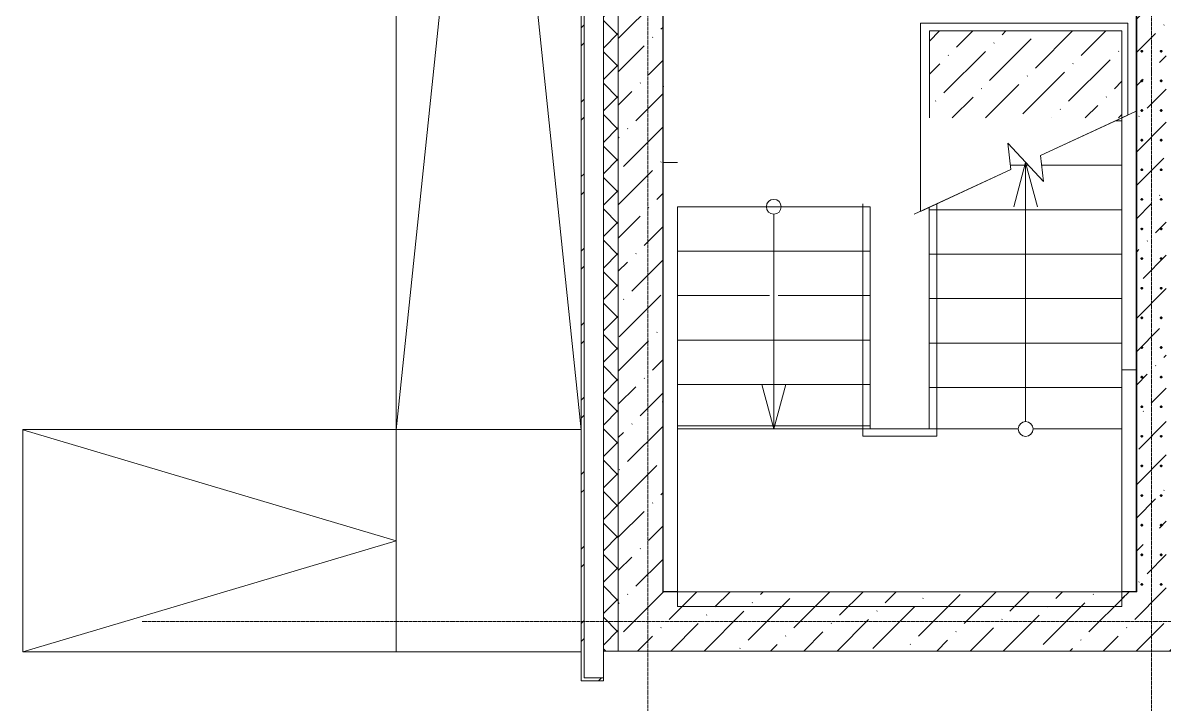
# Model space of a CAD drawing. Header units: metres. Extents: x -93142 to 227756, y -64772 to 286334.
# Drawn here: x 28443 to 36148, y -57344 to -52744 of the extents above; entities that cross this region are included whole.
import ezdxf

# ---------------------------------------------------------------- set-up
doc = ezdxf.new("R2010")
doc.units = ezdxf.units.M
doc.linetypes.add('ADSK_Линия сетки', pattern=[21, 12, -3, 3, -3])
doc.layers.add('A-DETL', color=7, linetype='Continuous', lineweight=5, true_color=0x00a600)
for name, color, linetype, lineweight in [('A-DETL-THIN', 7, 'Continuous', 5), ('A-FLOR', 7, 'Continuous', 5), ('A-FLOR-PATT', 7, 'Continuous', 25), ('A-WALL', 7, 'Continuous', 5), ('A-WALL-PATT', 7, 'Continuous', 18), ('I-WALL', 7, 'Continuous', 5), ('S-COLS', 7, 'Continuous', 5), ('S-GRID', 7, 'Continuous', 9), ('S-RBAR', 7, 'Continuous', 5)]:
    doc.layers.add(name, color=color, linetype=linetype, lineweight=lineweight)
pattern_1 = [(45, (0, 0), (84.19025, 308.69666), [396.875, -79.375, 3.353, -76.022])]
pattern_2 = [(0, (0, 0), (812.8, 203.2), [33.528, -576.072, 33.528, -576.072, -3251.2]), (0, (0, 0), (812.8, 203.2), [-1219.2, 33.528, -1185.672, 33.528, -576.072, -1422.4]), (0, (0, 0), (812.8, 203.2), [-3048, 33.528, -372.872, 33.528, -982.472]), (120, (304.8, 101.6), (-582.37636, 602.30545), [33.528, -576.072, 33.528, -576.072, -3251.2]), (120, (304.8, 101.6), (-582.37636, 602.30545), [-1219.2, 33.528, -1185.672, 33.528, -576.072, -1422.4]), (120, (304.8, 101.6), (-582.37636, 602.30545), [-3048, 33.528, -372.872, 33.528, -982.472]), (240, (406.4, 508), (-230.42364, -805.50545), [33.528, -576.072, 33.528, -576.072, -3251.2]), (240, (406.4, 508), (-230.42364, -805.50545), [-1219.2, 33.528, -1185.672, 33.528, -576.072, -1422.4]), (240, (406.4, 508), (-230.42364, -805.50545), [-3048, 33.528, -372.872, 33.528, -982.472])]

# ---------------------------------------------------------------- blocks, each defined once
blk = doc.blocks.new('1709 КДП АПК АС_Крыльца_rvt-1-Цокольный этаж')
at = {"layer": 'A-FLOR', "lineweight": 9}
for p, q in [((30962.7, -55490.6), (30962.7, -49490.6)), ((28442.7, -55490.6), (30962.7, -55490.6)), ((28442.7, -56990.6), (28442.7, -55490.6)), ((32212.7, -55490.6), (30962.7, -55490.6)), ((30962.7, -55490.6), (30962.7, -56990.6)), ((32212.7, -55490.6), (30962.7, -55490.6)), ((30962.7, -55490.6), (30962.7, -56990.6)), ((30962.7, -56990.6), (28442.7, -56990.6)), ((30962.7, -56990.6), (32212.7, -56990.6))]:
    blk.add_line(p, q, dxfattribs=at)
blk = doc.blocks.new('Перекрытия 11 - Перекрытия 1-288010-Цокольный этаж')
at = {"layer": 'A-FLOR', "lineweight": 20}
for p, q in [((200, 2500), (200, 2800)), ((1500, 2800), (200, 2800)), ((1500, 2800), (1500, 2500)), ((200, 2200), (200, 2500)), ((1500, 2500), (200, 2500)), ((1500, 2500), (1500, 2200)), ((200, 1900), (200, 2200)), ((820.7, 2200), (200, 2200)), ((1500, 2200), (879.3, 2200)), ((1500, 2200), (1500, 1900)), ((200, 1600), (200, 1900)), ((1500, 1900), (200, 1900)), ((1500, 1900), (1500, 1600)), ((200, 1300), (200, 1600)), ((1500, 1600), (200, 1600)), ((1500, 1600), (1500, 1300)), ((200, 680), (200, 1300)), ((1700, 1300), (200, 1300))]:
    blk.add_line(p, q, dxfattribs=at)
blk = doc.blocks.new('Перекрытия 12 - Перекрытия 2-288053-Цокольный этаж')
at = {"layer": 'A-FLOR-PATT', "lineweight": 15}
h = blk.add_hatch(dxfattribs=at)
h.set_pattern_fill('FP_10', color=256, style=0, pattern_type=2)
h.set_pattern_definition([(45, (-32662.65, 56145.64), (84.19025, 308.69666), [396.875, -79.375, 3.353, -76.022])])
h.paths.add_polyline_path([(1900, 3400), (3200, 3400), (3200, 3987.2), (1900, 3987.2)], flags=0)
at = {"layer": 'A-FLOR', "lineweight": 15}
for p, q in [((1900, 3987.2), (1900, 3400)), ((3200, 3987.2), (1900, 3987.2)), ((3200, 3400), (3200, 3987.2)), ((1700, 1300), (1900, 1300))]:
    blk.add_line(p, q, dxfattribs=at)
blk = doc.blocks.new('КДП АПК - КР_rvt-1-Цокольный этаж')
at = {"layer": 'A-WALL-PATT', "lineweight": 15}
h = blk.add_hatch(dxfattribs=at)
h.set_pattern_fill('FP_9', color=256, style=0, pattern_type=2)
h.set_pattern_definition(pattern_1)
h.paths.add_polyline_path([(32762.7, -55945.6), (32762.7, -49845.6), (32462.7, -49845.6), (32462.7, -55945.6)], flags=0)
h.paths.add_polyline_path([(32637.7, -49445.6), (32762.7, -49445.6), (32762.7, -48695.6), (32462.7, -48695.6), (32462.7, -49445.6), (32487.7, -49445.6), (32487.7, -49440.6), (32537.4, -49440.6), (32537.4, -49424.8), (32588.4, -49424.8), (32588.4, -49440.6), (32637.7, -49440.6)], flags=0)
h.paths.add_polyline_path([(32462.7, -47495.6), (32762.7, -47495.6), (32762.7, -46845.6), (32462.7, -46845.6), (32462.7, -47443.4)], flags=0)
h = blk.add_hatch(dxfattribs=at)
h.set_pattern_fill('FP_9', color=256, style=0, pattern_type=2)
h.set_pattern_definition(pattern_1)
h.paths.add_polyline_path([(35962.7, -55945.6), (36162.7, -55945.6), (36162.7, -49845.6), (35962.7, -49845.6), (35962.7, -55930.5)], flags=0)
at = {"layer": 'S-COLS', "lineweight": 15}
h = blk.add_hatch(dxfattribs=at)
h.set_pattern_fill('FP_9', color=256, style=0, pattern_type=2)
h.set_pattern_definition(pattern_1)
h.paths.add_polyline_path([(35879.9, -56345.6), (35879.9, -55945.6), (32462.7, -55945.6), (32462.7, -56345.6), (32813.7, -56345.6)])
h = blk.add_hatch(dxfattribs=at)
h.set_pattern_fill('FP_9', color=256, style=0, pattern_type=2)
h.set_pattern_definition(pattern_1)
h.paths.add_polyline_path([(36262.7, -56345.6), (36262.7, -55945.6), (35862.7, -55945.6), (35862.7, -56345.6)], flags=0)
at = {"layer": 'S-RBAR', "lineweight": 15}
for points in [[(35997.7, -52301.6), (36003.7, -52295.6), (35997.7, -52289.6), (35991.7, -52295.6)], [(36127.7, -52301.6), (36133.7, -52295.6), (36127.7, -52289.6), (36121.7, -52295.6)], [(35997.7, -52501.6), (36003.7, -52495.6), (35997.7, -52489.6), (35991.7, -52495.6)], [(36127.7, -52501.6), (36133.7, -52495.6), (36127.7, -52489.6), (36121.7, -52495.6)], [(35997.7, -52701.6), (36003.7, -52695.6), (35997.7, -52689.6), (35991.7, -52695.6)], [(36127.7, -52701.6), (36133.7, -52695.6), (36127.7, -52689.6), (36121.7, -52695.6)], [(35997.7, -52901.6), (36003.7, -52895.6), (35997.7, -52889.6), (35991.7, -52895.6)], [(36127.7, -52901.6), (36133.7, -52895.6), (36127.7, -52889.6), (36121.7, -52895.6)], [(35997.7, -53101.6), (36003.7, -53095.6), (35997.7, -53089.6), (35991.7, -53095.6)], [(36127.7, -53101.6), (36133.7, -53095.6), (36127.7, -53089.6), (36121.7, -53095.6)], [(35997.7, -53301.6), (36003.7, -53295.6), (35997.7, -53289.6), (35991.7, -53295.6)], [(36127.7, -53301.6), (36133.7, -53295.6), (36127.7, -53289.6), (36121.7, -53295.6)], [(35997.7, -53501.6), (36003.7, -53495.6), (35997.7, -53489.6), (35991.7, -53495.6)], [(36127.7, -53501.6), (36133.7, -53495.6), (36127.7, -53489.6), (36121.7, -53495.6)], [(35997.7, -53701.6), (36003.7, -53695.6), (35997.7, -53689.6), (35991.7, -53695.6)], [(36127.7, -53701.6), (36133.7, -53695.6), (36127.7, -53689.6), (36121.7, -53695.6)], [(35997.7, -53901.6), (36003.7, -53895.6), (35997.7, -53889.6), (35991.7, -53895.6)], [(36127.7, -53901.6), (36133.7, -53895.6), (36127.7, -53889.6), (36121.7, -53895.6)], [(35997.7, -54101.6), (36003.7, -54095.6), (35997.7, -54089.6), (35991.7, -54095.6)], [(36127.7, -54101.6), (36133.7, -54095.6), (36127.7, -54089.6), (36121.7, -54095.6)], [(35997.7, -54301.6), (36003.7, -54295.6), (35997.7, -54289.6), (35991.7, -54295.6)], [(36127.7, -54301.6), (36133.7, -54295.6), (36127.7, -54289.6), (36121.7, -54295.6)], [(35997.7, -54501.6), (36003.7, -54495.6), (35997.7, -54489.6), (35991.7, -54495.6)], [(36127.7, -54501.6), (36133.7, -54495.6), (36127.7, -54489.6), (36121.7, -54495.6)], [(35997.7, -54701.6), (36003.7, -54695.6), (35997.7, -54689.6), (35991.7, -54695.6)], [(36127.7, -54701.6), (36133.7, -54695.6), (36127.7, -54689.6), (36121.7, -54695.6)], [(35997.7, -54901.6), (36003.7, -54895.6), (35997.7, -54889.6), (35991.7, -54895.6)], [(36127.7, -54901.6), (36133.7, -54895.6), (36127.7, -54889.6), (36121.7, -54895.6)], [(35997.7, -55101.6), (36003.7, -55095.6), (35997.7, -55089.6), (35991.7, -55095.6)], [(36127.7, -55101.6), (36133.7, -55095.6), (36127.7, -55089.6), (36121.7, -55095.6)], [(35997.7, -55301.6), (36003.7, -55295.6), (35997.7, -55289.6), (35991.7, -55295.6)], [(36127.7, -55301.6), (36133.7, -55295.6), (36127.7, -55289.6), (36121.7, -55295.6)], [(35997.7, -55501.6), (36003.7, -55495.6), (35997.7, -55489.6), (35991.7, -55495.6)], [(36127.7, -55501.6), (36133.7, -55495.6), (36127.7, -55489.6), (36121.7, -55495.6)], [(35997.7, -55701.6), (36003.7, -55695.6), (35997.7, -55689.6), (35991.7, -55695.6)], [(36127.7, -55701.6), (36133.7, -55695.6), (36127.7, -55689.6), (36121.7, -55695.6)], [(35997.7, -55901.6), (36003.7, -55895.6), (35997.7, -55889.6), (35991.7, -55895.6)], [(36127.7, -55901.6), (36133.7, -55895.6), (36127.7, -55889.6), (36121.7, -55895.6)]]:
    blk.add_hatch(color=256, dxfattribs=at).paths.add_polyline_path(points, flags=0)
h = blk.add_hatch(color=256, dxfattribs=at)
edge = h.paths.add_edge_path(flags=0)
edge.add_arc((35997.7, -52295.6), 6, 0, 360)
h = blk.add_hatch(color=256, dxfattribs=at)
edge = h.paths.add_edge_path(flags=0)
edge.add_arc((36127.7, -52295.6), 6, 0, 360)
h = blk.add_hatch(color=256, dxfattribs=at)
edge = h.paths.add_edge_path(flags=0)
edge.add_arc((35997.7, -52495.6), 6, 0, 360)
h = blk.add_hatch(color=256, dxfattribs=at)
edge = h.paths.add_edge_path(flags=0)
edge.add_arc((36127.7, -52495.6), 6, 0, 360)
h = blk.add_hatch(color=256, dxfattribs=at)
edge = h.paths.add_edge_path(flags=0)
edge.add_arc((35997.7, -52695.6), 6, 0, 360)
h = blk.add_hatch(color=256, dxfattribs=at)
edge = h.paths.add_edge_path(flags=0)
edge.add_arc((36127.7, -52695.6), 6, 0, 360)
h = blk.add_hatch(color=256, dxfattribs=at)
edge = h.paths.add_edge_path(flags=0)
edge.add_arc((35997.7, -52895.6), 6, 0, 360)
h = blk.add_hatch(color=256, dxfattribs=at)
edge = h.paths.add_edge_path(flags=0)
edge.add_arc((36127.7, -52895.6), 6, 0, 360)
h = blk.add_hatch(color=256, dxfattribs=at)
edge = h.paths.add_edge_path(flags=0)
edge.add_arc((35997.7, -53095.6), 6, 0, 360)
h = blk.add_hatch(color=256, dxfattribs=at)
edge = h.paths.add_edge_path(flags=0)
edge.add_arc((36127.7, -53095.6), 6, 0, 360)
h = blk.add_hatch(color=256, dxfattribs=at)
edge = h.paths.add_edge_path(flags=0)
edge.add_arc((35997.7, -53295.6), 6, 0, 360)
h = blk.add_hatch(color=256, dxfattribs=at)
edge = h.paths.add_edge_path(flags=0)
edge.add_arc((36127.7, -53295.6), 6, 0, 360)
h = blk.add_hatch(color=256, dxfattribs=at)
edge = h.paths.add_edge_path(flags=0)
edge.add_arc((35997.7, -53495.6), 6, 0, 360)
h = blk.add_hatch(color=256, dxfattribs=at)
edge = h.paths.add_edge_path(flags=0)
edge.add_arc((36127.7, -53495.6), 6, 0, 360)
h = blk.add_hatch(color=256, dxfattribs=at)
edge = h.paths.add_edge_path(flags=0)
edge.add_arc((35997.7, -53695.6), 6, 0, 360)
h = blk.add_hatch(color=256, dxfattribs=at)
edge = h.paths.add_edge_path(flags=0)
edge.add_arc((36127.7, -53695.6), 6, 0, 360)
h = blk.add_hatch(color=256, dxfattribs=at)
edge = h.paths.add_edge_path(flags=0)
edge.add_arc((35997.7, -53895.6), 6, 0, 360)
h = blk.add_hatch(color=256, dxfattribs=at)
edge = h.paths.add_edge_path(flags=0)
edge.add_arc((36127.7, -53895.6), 6, 0, 360)
h = blk.add_hatch(color=256, dxfattribs=at)
edge = h.paths.add_edge_path(flags=0)
edge.add_arc((35997.7, -54095.6), 6, 0, 360)
h = blk.add_hatch(color=256, dxfattribs=at)
edge = h.paths.add_edge_path(flags=0)
edge.add_arc((36127.7, -54095.6), 6, 0, 360)
h = blk.add_hatch(color=256, dxfattribs=at)
edge = h.paths.add_edge_path(flags=0)
edge.add_arc((35997.7, -54295.6), 6, 0, 360)
h = blk.add_hatch(color=256, dxfattribs=at)
edge = h.paths.add_edge_path(flags=0)
edge.add_arc((36127.7, -54295.6), 6, 0, 360)
h = blk.add_hatch(color=256, dxfattribs=at)
edge = h.paths.add_edge_path(flags=0)
edge.add_arc((35997.7, -54495.6), 6, 0, 360)
h = blk.add_hatch(color=256, dxfattribs=at)
edge = h.paths.add_edge_path(flags=0)
edge.add_arc((36127.7, -54495.6), 6, 0, 360)
h = blk.add_hatch(color=256, dxfattribs=at)
edge = h.paths.add_edge_path(flags=0)
edge.add_arc((35997.7, -54695.6), 6, 0, 360)
h = blk.add_hatch(color=256, dxfattribs=at)
edge = h.paths.add_edge_path(flags=0)
edge.add_arc((36127.7, -54695.6), 6, 0, 360)
h = blk.add_hatch(color=256, dxfattribs=at)
edge = h.paths.add_edge_path(flags=0)
edge.add_arc((35997.7, -54895.6), 6, 0, 360)
h = blk.add_hatch(color=256, dxfattribs=at)
edge = h.paths.add_edge_path(flags=0)
edge.add_arc((36127.7, -54895.6), 6, 0, 360)
h = blk.add_hatch(color=256, dxfattribs=at)
edge = h.paths.add_edge_path(flags=0)
edge.add_arc((35997.7, -55095.6), 6, 0, 360)
h = blk.add_hatch(color=256, dxfattribs=at)
edge = h.paths.add_edge_path(flags=0)
edge.add_arc((36127.7, -55095.6), 6, 0, 360)
h = blk.add_hatch(color=256, dxfattribs=at)
edge = h.paths.add_edge_path(flags=0)
edge.add_arc((35997.7, -55295.6), 6, 0, 360)
h = blk.add_hatch(color=256, dxfattribs=at)
edge = h.paths.add_edge_path(flags=0)
edge.add_arc((36127.7, -55295.6), 6, 0, 360)
h = blk.add_hatch(color=256, dxfattribs=at)
edge = h.paths.add_edge_path(flags=0)
edge.add_arc((35997.7, -55495.6), 6, 0, 360)
h = blk.add_hatch(color=256, dxfattribs=at)
edge = h.paths.add_edge_path(flags=0)
edge.add_arc((36127.7, -55495.6), 6, 0, 360)
h = blk.add_hatch(color=256, dxfattribs=at)
edge = h.paths.add_edge_path(flags=0)
edge.add_arc((35997.7, -55695.6), 6, 0, 360)
h = blk.add_hatch(color=256, dxfattribs=at)
edge = h.paths.add_edge_path(flags=0)
edge.add_arc((36127.7, -55695.6), 6, 0, 360)
h = blk.add_hatch(color=256, dxfattribs=at)
edge = h.paths.add_edge_path(flags=0)
edge.add_arc((35997.7, -55895.6), 6, 0, 360)
h = blk.add_hatch(color=256, dxfattribs=at)
edge = h.paths.add_edge_path(flags=0)
edge.add_arc((36127.7, -55895.6), 6, 0, 360)
at = {"layer": 'I-WALL', "lineweight": 15}
for p, q in [((32462.7, -49845.6), (32462.7, -55945.6)), ((32762.7, -55945.6), (32762.7, -49845.6)), ((35962.7, -49845.6), (35962.7, -55945.6))]:
    blk.add_line(p, q, dxfattribs=at)
at = {"layer": 'S-COLS', "lineweight": 15}
for p, q in [((32462.7, -55945.6), (32462.7, -56345.6)), ((35862.7, -55945.6), (32762.7, -55945.6)), ((35962.7, -55945.6), (35862.7, -55945.6)), ((32462.7, -56345.6), (35862.7, -56345.6)), ((35862.7, -56345.6), (36262.7, -56345.6))]:
    blk.add_line(p, q, dxfattribs=at)
at = {"layer": 'S-RBAR', "lineweight": 15}
for p, q in [((35997.7, -52289.6), (35991.7, -52295.6)), ((35991.7, -52295.6), (35997.7, -52301.6)), ((36003.7, -52295.6), (35997.7, -52289.6)), ((35997.7, -52301.6), (36003.7, -52295.6)), ((36127.7, -52289.6), (36121.7, -52295.6)), ((36121.7, -52295.6), (36127.7, -52301.6)), ((36133.7, -52295.6), (36127.7, -52289.6)), ((36127.7, -52301.6), (36133.7, -52295.6)), ((35997.7, -52489.6), (35991.7, -52495.6)), ((35991.7, -52495.6), (35997.7, -52501.6)), ((36003.7, -52495.6), (35997.7, -52489.6)), ((35997.7, -52501.6), (36003.7, -52495.6)), ((36127.7, -52489.6), (36121.7, -52495.6)), ((36121.7, -52495.6), (36127.7, -52501.6)), ((36133.7, -52495.6), (36127.7, -52489.6)), ((36127.7, -52501.6), (36133.7, -52495.6)), ((35997.7, -52689.6), (35991.7, -52695.6)), ((35991.7, -52695.6), (35997.7, -52701.6)), ((36003.7, -52695.6), (35997.7, -52689.6)), ((35997.7, -52701.6), (36003.7, -52695.6)), ((36127.7, -52689.6), (36121.7, -52695.6)), ((36121.7, -52695.6), (36127.7, -52701.6)), ((36133.7, -52695.6), (36127.7, -52689.6)), ((36127.7, -52701.6), (36133.7, -52695.6)), ((35997.7, -52889.6), (35991.7, -52895.6)), ((35991.7, -52895.6), (35997.7, -52901.6)), ((36003.7, -52895.6), (35997.7, -52889.6)), ((35997.7, -52901.6), (36003.7, -52895.6)), ((36127.7, -52889.6), (36121.7, -52895.6)), ((36121.7, -52895.6), (36127.7, -52901.6)), ((36133.7, -52895.6), (36127.7, -52889.6)), ((36127.7, -52901.6), (36133.7, -52895.6)), ((35997.7, -53089.6), (35991.7, -53095.6)), ((36003.7, -53095.6), (35997.7, -53089.6)), ((36127.7, -53089.6), (36121.7, -53095.6)), ((36133.7, -53095.6), (36127.7, -53089.6)), ((35991.7, -53095.6), (35997.7, -53101.6)), ((35997.7, -53101.6), (36003.7, -53095.6)), ((36121.7, -53095.6), (36127.7, -53101.6)), ((36127.7, -53101.6), (36133.7, -53095.6)), ((35997.7, -53289.6), (35991.7, -53295.6)), ((35991.7, -53295.6), (35997.7, -53301.6)), ((36003.7, -53295.6), (35997.7, -53289.6)), ((35997.7, -53301.6), (36003.7, -53295.6)), ((36127.7, -53289.6), (36121.7, -53295.6)), ((36121.7, -53295.6), (36127.7, -53301.6)), ((36133.7, -53295.6), (36127.7, -53289.6)), ((36127.7, -53301.6), (36133.7, -53295.6)), ((35997.7, -53489.6), (35991.7, -53495.6)), ((35991.7, -53495.6), (35997.7, -53501.6)), ((36003.7, -53495.6), (35997.7, -53489.6)), ((35997.7, -53501.6), (36003.7, -53495.6)), ((36127.7, -53489.6), (36121.7, -53495.6)), ((36121.7, -53495.6), (36127.7, -53501.6)), ((36133.7, -53495.6), (36127.7, -53489.6)), ((36127.7, -53501.6), (36133.7, -53495.6)), ((35997.7, -53689.6), (35991.7, -53695.6)), ((35991.7, -53695.6), (35997.7, -53701.6)), ((36003.7, -53695.6), (35997.7, -53689.6)), ((35997.7, -53701.6), (36003.7, -53695.6)), ((36127.7, -53689.6), (36121.7, -53695.6)), ((36121.7, -53695.6), (36127.7, -53701.6)), ((36133.7, -53695.6), (36127.7, -53689.6)), ((36127.7, -53701.6), (36133.7, -53695.6)), ((35997.7, -53889.6), (35991.7, -53895.6)), ((35991.7, -53895.6), (35997.7, -53901.6)), ((36003.7, -53895.6), (35997.7, -53889.6)), ((35997.7, -53901.6), (36003.7, -53895.6)), ((36127.7, -53889.6), (36121.7, -53895.6)), ((36121.7, -53895.6), (36127.7, -53901.6)), ((36133.7, -53895.6), (36127.7, -53889.6)), ((36127.7, -53901.6), (36133.7, -53895.6)), ((35997.7, -54089.6), (35991.7, -54095.6)), ((36003.7, -54095.6), (35997.7, -54089.6)), ((36127.7, -54089.6), (36121.7, -54095.6)), ((36133.7, -54095.6), (36127.7, -54089.6)), ((35991.7, -54095.6), (35997.7, -54101.6)), ((35997.7, -54101.6), (36003.7, -54095.6)), ((36121.7, -54095.6), (36127.7, -54101.6)), ((36127.7, -54101.6), (36133.7, -54095.6)), ((35997.7, -54289.6), (35991.7, -54295.6)), ((35991.7, -54295.6), (35997.7, -54301.6)), ((36003.7, -54295.6), (35997.7, -54289.6)), ((35997.7, -54301.6), (36003.7, -54295.6)), ((36127.7, -54289.6), (36121.7, -54295.6)), ((36121.7, -54295.6), (36127.7, -54301.6)), ((36133.7, -54295.6), (36127.7, -54289.6)), ((36127.7, -54301.6), (36133.7, -54295.6)), ((35997.7, -54489.6), (35991.7, -54495.6)), ((35991.7, -54495.6), (35997.7, -54501.6)), ((36003.7, -54495.6), (35997.7, -54489.6)), ((35997.7, -54501.6), (36003.7, -54495.6)), ((36127.7, -54489.6), (36121.7, -54495.6)), ((36121.7, -54495.6), (36127.7, -54501.6)), ((36133.7, -54495.6), (36127.7, -54489.6)), ((36127.7, -54501.6), (36133.7, -54495.6)), ((35997.7, -54689.6), (35991.7, -54695.6)), ((35991.7, -54695.6), (35997.7, -54701.6)), ((36003.7, -54695.6), (35997.7, -54689.6)), ((35997.7, -54701.6), (36003.7, -54695.6)), ((36127.7, -54689.6), (36121.7, -54695.6)), ((36121.7, -54695.6), (36127.7, -54701.6)), ((36133.7, -54695.6), (36127.7, -54689.6)), ((36127.7, -54701.6), (36133.7, -54695.6)), ((35997.7, -54889.6), (35991.7, -54895.6)), ((35991.7, -54895.6), (35997.7, -54901.6)), ((36003.7, -54895.6), (35997.7, -54889.6)), ((35997.7, -54901.6), (36003.7, -54895.6)), ((36127.7, -54889.6), (36121.7, -54895.6)), ((36121.7, -54895.6), (36127.7, -54901.6)), ((36133.7, -54895.6), (36127.7, -54889.6)), ((36127.7, -54901.6), (36133.7, -54895.6)), ((35997.7, -55089.6), (35991.7, -55095.6)), ((36003.7, -55095.6), (35997.7, -55089.6)), ((36127.7, -55089.6), (36121.7, -55095.6)), ((36133.7, -55095.6), (36127.7, -55089.6)), ((35991.7, -55095.6), (35997.7, -55101.6)), ((35997.7, -55101.6), (36003.7, -55095.6)), ((36121.7, -55095.6), (36127.7, -55101.6)), ((36127.7, -55101.6), (36133.7, -55095.6)), ((35997.7, -55289.6), (35991.7, -55295.6)), ((35991.7, -55295.6), (35997.7, -55301.6)), ((36003.7, -55295.6), (35997.7, -55289.6)), ((35997.7, -55301.6), (36003.7, -55295.6)), ((36127.7, -55289.6), (36121.7, -55295.6)), ((36121.7, -55295.6), (36127.7, -55301.6)), ((36133.7, -55295.6), (36127.7, -55289.6)), ((36127.7, -55301.6), (36133.7, -55295.6)), ((35997.7, -55489.6), (35991.7, -55495.6)), ((35991.7, -55495.6), (35997.7, -55501.6)), ((36003.7, -55495.6), (35997.7, -55489.6)), ((35997.7, -55501.6), (36003.7, -55495.6)), ((36127.7, -55489.6), (36121.7, -55495.6)), ((36121.7, -55495.6), (36127.7, -55501.6)), ((36133.7, -55495.6), (36127.7, -55489.6)), ((36127.7, -55501.6), (36133.7, -55495.6)), ((35997.7, -55689.6), (35991.7, -55695.6)), ((35991.7, -55695.6), (35997.7, -55701.6)), ((36003.7, -55695.6), (35997.7, -55689.6)), ((35997.7, -55701.6), (36003.7, -55695.6)), ((36127.7, -55689.6), (36121.7, -55695.6)), ((36121.7, -55695.6), (36127.7, -55701.6)), ((36133.7, -55695.6), (36127.7, -55689.6)), ((36127.7, -55701.6), (36133.7, -55695.6)), ((35997.7, -55889.6), (35991.7, -55895.6)), ((35991.7, -55895.6), (35997.7, -55901.6)), ((36003.7, -55895.6), (35997.7, -55889.6)), ((35997.7, -55901.6), (36003.7, -55895.6)), ((36127.7, -55889.6), (36121.7, -55895.6)), ((36121.7, -55895.6), (36127.7, -55901.6)), ((36133.7, -55895.6), (36127.7, -55889.6)), ((36127.7, -55901.6), (36133.7, -55895.6))]:
    blk.add_line(p, q, dxfattribs=at)
for centre in [(35997.7, -52295.6), (36127.7, -52295.6), (35997.7, -52495.6), (36127.7, -52495.6), (35997.7, -52695.6), (36127.7, -52695.6), (35997.7, -52895.6), (36127.7, -52895.6), (35997.7, -53095.6), (36127.7, -53095.6), (35997.7, -53295.6), (36127.7, -53295.6), (35997.7, -53495.6), (36127.7, -53495.6), (35997.7, -53695.6), (36127.7, -53695.6), (35997.7, -53895.6), (36127.7, -53895.6), (35997.7, -54095.6), (36127.7, -54095.6), (35997.7, -54295.6), (36127.7, -54295.6), (35997.7, -54495.6), (36127.7, -54495.6), (35997.7, -54695.6), (36127.7, -54695.6), (35997.7, -54895.6), (36127.7, -54895.6), (35997.7, -55095.6), (36127.7, -55095.6), (35997.7, -55295.6), (36127.7, -55295.6), (35997.7, -55495.6), (36127.7, -55495.6), (35997.7, -55695.6), (36127.7, -55695.6), (35997.7, -55895.6), (36127.7, -55895.6)]:
    blk.add_circle(centre, 6, dxfattribs=at)
at = {"lineweight": 15}
for name in ['Перекрытия 12 - Перекрытия 2-288053-Цокольный этаж', 'Перекрытия 11 - Перекрытия 1-288010-Цокольный этаж']:
    blk.add_blockref(name, (32662.7, -56145.6), dxfattribs=at)

msp = doc.modelspace()

# ---------------------------------------------------------------- hatches: boundary and pattern name
at = {"layer": 'A-WALL-PATT', "lineweight": 15, "true_color": 0x787878}
h = msp.add_hatch(dxfattribs=at)
h.set_pattern_fill('FP_4', color=8, style=0, pattern_type=2)
h.set_pattern_definition([(45, (0, 0), (-106.06602, 106.06602), []), (135, (0, 0), (-106.06602, -106.06602), [])])
h.paths.add_polyline_path([(32462.6532, -56985.6443), (32462.6532, -49490.6443), (32362.6532, -49490.6443), (32362.6532, -56985.6443)], flags=0)
h.paths.add_polyline_path([(32462.6532, -47980.6443), (32462.6532, -47585.6443), (32362.6532, -47585.6443), (32362.6532, -47980.6443)], flags=0)
at = {"layer": 'A-WALL-PATT', "lineweight": 15}
h = msp.add_hatch(dxfattribs=at)
h.set_pattern_fill('FP_1', color=256, style=0, pattern_type=2)
h.set_pattern_definition([(45, (0, 0), (-251.4472, 251.4472), []), (45, (0, 381), (-251.4472, 251.4472), [])])
h.paths.add_polyline_path([(32232.6532, -57185.6443), (32362.6532, -57185.6443), (32362.6532, -57165.6443), (32232.6532, -57165.6443), (32232.6532, -49510.6443), (32287.6532, -49510.6443), (32287.6532, -49490.6443), (32212.6532, -49490.6443), (32212.6532, -57185.6443)], flags=0)
h.paths.add_polyline_path([(32212.6532, -47980.6443), (32287.6532, -47980.6443), (32287.6532, -47960.6443), (32232.6532, -47960.6443), (32232.6532, -47715.6443), (32212.6532, -47715.6443), (32212.6532, -47735.6443)], flags=0)
h = msp.add_hatch(dxfattribs=at)
h.set_pattern_fill('FP_2', color=256, style=0, pattern_type=2)
h.set_pattern_definition(pattern_2)
h.paths.add_polyline_path([(32765.6532, -56585.6443), (32765.6532, -50488.6443), (32762.6532, -50488.6443), (32762.6532, -56585.6443)], flags=0)
h = msp.add_hatch(dxfattribs=at)
h.set_pattern_fill('FP_2', color=256, style=0, pattern_type=2)
h.set_pattern_definition(pattern_2)
h.paths.add_polyline_path([(35959.6532, -56582.6443), (35962.6532, -56582.6443), (35962.6532, -50485.6443), (35959.6532, -50485.6443), (35959.6532, -55930.4727)], flags=0)

# ---------------------------------------------------------------- linework, layer by layer
at = {"layer": 'A-DETL', "color": 7, "lineweight": 15}
for p, q in [((35312.2735, -53640.0379), (35959.6532, -53340.69)), ((35113.383, -53734.1777), (35092.0043, -53555.4518)), ((35092.0043, -53555.4518), (35333.3021, -53815.8368)), ((35132.2684, -53985.6443), (35212.6532, -53685.6443)), ((35212.6532, -55435.6443), (35212.6532, -53685.6443)), ((35293.038, -53985.6443), (35212.6532, -53685.6443)), ((35333.3021, -53815.8368), (35312.2735, -53640.0379)), ((34459.8664, -54036.3632), (35113.383, -53734.1777)), ((33512.6532, -54035.6443), (33512.6532, -55485.6443)), ((33432.2684, -55185.6443), (33512.6532, -55485.6443)), ((33593.038, -55185.6443), (33512.6532, -55485.6443)), ((35162.6532, -55485.6443), (32862.6532, -55485.6443)), ((32862.6532, -55485.6443), (32862.6532, -56685.6443)), ((35862.6532, -55485.6443), (35262.6532, -55485.6443)), ((35862.6532, -56685.6443), (35862.6532, -55485.6443)), ((32862.6532, -56685.6443), (35862.6532, -56685.6443))]:
    msp.add_line(p, q, dxfattribs=at)
for centre, start, end in [((33512.6532, -53985.6443), 0, 180), ((33512.6532, -53985.6443), 180, 0), ((35212.6532, -55485.6443), 0, 180), ((35212.6532, -55485.6443), 180, 0)]:
    msp.add_arc(centre, 50, start, end, dxfattribs=at)
at = {"layer": 'A-DETL-THIN', "lineweight": 15}
for p, q in [((30962.6532, -55490.6443), (31587.6532, -49490.6443)), ((32212.6532, -55490.6443), (31587.6532, -49490.6443)), ((34112.651, -55535.5798), (34112.651, -53965.6218)), ((34612.651, -53965.7158), (34612.651, -55535.5798)), ((28442.6532, -55490.6443), (30962.6532, -56240.6443)), ((34612.651, -55535.5798), (34112.651, -55535.5798)), ((28442.6532, -56990.6443), (30962.6532, -56240.6443))]:
    msp.add_line(p, q, dxfattribs=at)
at = {"layer": 'A-DETL-THIN', "color": 7, "lineweight": 15, "true_color": 0xffffff}
for p, q in [((35902.6532, -52745.6443), (34502.6532, -52745.6443)), ((34502.6532, -52745.6443), (34502.6532, -54016.5787)), ((35902.6532, -53367.0468), (35902.6532, -52745.6443)), ((35312.2735, -53640.0379), (35902.6532, -53367.0468)), ((35113.383, -53734.1777), (35092.0043, -53555.4518)), ((35092.0043, -53555.4518), (35333.3021, -53815.8368)), ((35333.3021, -53815.8368), (35312.2735, -53640.0379)), ((34502.6532, -54016.5787), (35113.383, -53734.1777))]:
    msp.add_line(p, q, dxfattribs=at)
at = {"layer": 'A-FLOR', "lineweight": 15}
for p, q in [((35862.6452, -53705.5573), (35862.6452, -53405.5798)), ((32862.6532, -53685.6541), (32765.6532, -53685.6541)), ((35109.9595, -53705.5573), (35231.1065, -53705.5573)), ((35320.1108, -53705.5573), (35862.6452, -53705.5573)), ((35862.6475, -54005.5671), (35862.6475, -53705.5573)), ((34562.6475, -53988.8373), (34562.6475, -54005.5671)), ((34562.6475, -54005.5671), (35862.6475, -54005.5671)), ((34562.6497, -54005.5671), (34562.6497, -54305.5573)), ((35862.6497, -54305.5573), (35862.6497, -54005.5671)), ((34562.6497, -54305.5573), (35862.6497, -54305.5573)), ((34562.652, -54305.5573), (34562.652, -54605.5671)), ((35862.652, -54605.5671), (35862.652, -54305.5573)), ((34562.652, -54605.5671), (35862.652, -54605.5671)), ((34562.6542, -54605.5671), (34562.6542, -54905.5573)), ((35862.6542, -54905.5573), (35862.6542, -54605.5671)), ((34562.652, -54905.5573), (34562.652, -55205.5671)), ((34562.6542, -54905.5573), (35862.6542, -54905.5573)), ((35862.652, -55205.5671), (35862.652, -54905.5573)), ((35959.6532, -55085.6443), (35862.6532, -55085.6443)), ((34562.652, -55205.5671), (35862.652, -55205.5671)), ((34562.6542, -55205.5671), (34562.6542, -55485.6443)), ((35862.6542, -55485.6443), (35862.6542, -55205.5671))]:
    msp.add_line(p, q, dxfattribs=at)
at = {"layer": 'A-WALL', "lineweight": 15}
for p, q in [((32232.6532, -49510.6443), (32232.6532, -57165.6443)), ((32362.6532, -49490.6443), (32362.6532, -56985.6443)), ((32762.6532, -50485.6443), (32762.6532, -56585.6443)), ((32765.6532, -56582.6443), (32765.6532, -50488.6443)), ((35959.6532, -50488.6443), (35959.6532, -56582.6443)), ((35962.6532, -56585.6443), (35962.6532, -50485.6443)), ((35862.6465, -53385.5798), (35862.6465, -53405.5798)), ((35862.6465, -53405.5798), (35819.3204, -53405.5798)), ((32862.653, -55465.6316), (34162.653, -55465.6316)), ((32862.653, -55465.6316), (32862.653, -55485.6316)), ((34162.653, -55465.6316), (34162.653, -55485.6316)), ((32762.6532, -56585.6443), (32862.6532, -56585.6443)), ((32862.6532, -56582.6443), (32765.6532, -56582.6443)), ((35959.6532, -56582.6443), (35862.6532, -56582.6443)), ((35862.6532, -56585.6443), (35962.6532, -56585.6443)), ((32362.6532, -57165.6443), (32232.6532, -57165.6443))]:
    msp.add_line(p, q, dxfattribs=at)
at = {"layer": 'I-WALL', "lineweight": 15}
for p, q in [((32212.6532, -49490.6443), (32212.6532, -57185.6443)), ((32462.6532, -56985.6443), (32462.6532, -49490.6443)), ((32362.6532, -56985.6443), (32462.6532, -56985.6443)), ((32362.6532, -57185.6443), (32362.6532, -56985.6443)), ((32212.6532, -57185.6443), (32362.6532, -57185.6443))]:
    msp.add_line(p, q, dxfattribs=at)
at = {"layer": 'S-GRID', "linetype": 'ADSK_Линия сетки', "lineweight": 15}
for p, q in [((32662.6532, -39335.6443), (32662.6532, -63954.6071)), ((36062.6532, -39335.6443), (36062.6532, -63954.6071)), ((94527.9128, -56785.6443), (29247.2594, -56785.6443))]:
    msp.add_line(p, q, dxfattribs=at)

# ---------------------------------------------------------------- block references
at = {"lineweight": 15}
for name, p in [('КДП АПК - КР_rvt-1-Цокольный этаж', (0, -640)), ('1709 КДП АПК АС_Крыльца_rvt-1-Цокольный этаж', (0, 0))]:
    msp.add_blockref(name, p, dxfattribs=at)

doc.saveas('drawing.dxf')
